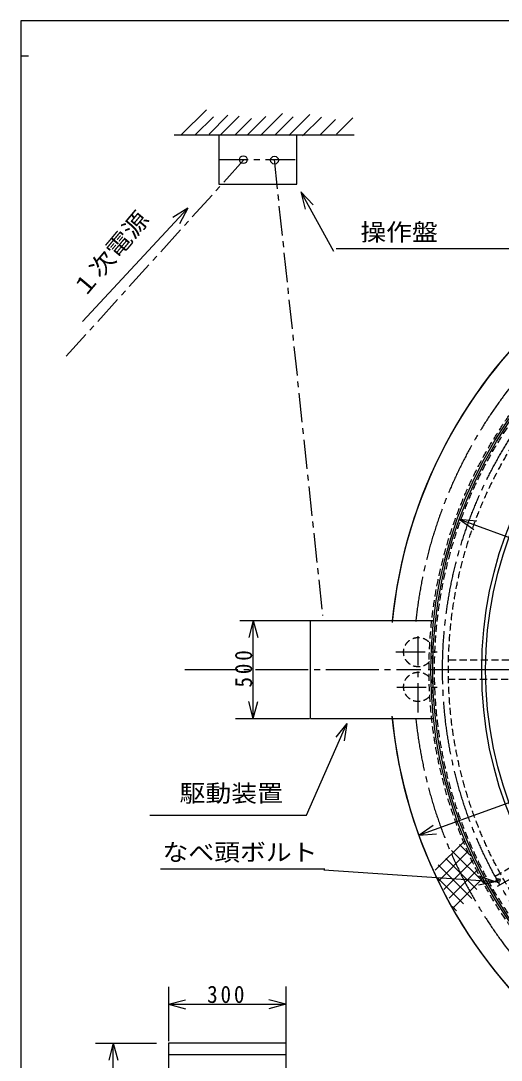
# Model space of a CAD drawing. Units: millimetres, scale not verified. Extents: x -5636 to 5974, y -4212 to 4128.
# Drawn here: x -5636 to -3182, y -1183 to 4128 of the extents above; entities that cross this region are included whole.
import ezdxf
from ezdxf.enums import TextEntityAlignment as Align

# ---------------------------------------------------------------- set-up
doc = ezdxf.new("R2010")
doc.units = ezdxf.units.MM
doc.header["$LTSCALE"] = 30
for name, pattern in [('CHAIN1', [8, 5, -1, 1, -1]), ('CHAIN2', [12, 9, -1, 1, -1]), ('DASHED1', [1.8, 1.2, -0.6])]:
    doc.linetypes.add(name, pattern=pattern)
doc.layers.add('0-0', color=7, linetype='Continuous')
doc.styles.add('ＭＳ ゴシック', font='')
doc.styles.get('ＭＳ ゴシック').set_extended_font_data('MS Gothic')

msp = doc.modelspace()

# ---------------------------------------------------------------- linework, layer by layer
at = {"layer": '0-0'}
for p, q in [((-5596.88, 3947.81), (-5636.25, 3947.81)), ((-4816.89, 3544.37), (-4687.78, 3673.47)), ((-4744.49, 3544.37), (-4651.59, 3637.28)), ((-4674.51, 3549.19), (-4577.98, 3645.72)), ((-4614.18, 3546.78), (-4521.27, 3639.69)), ((-4539.37, 3546.78), (-4457.32, 3628.83)), ((-4476.63, 3546.78), (-4384.92, 3638.48)), ((-4411.47, 3541.95), (-4299.25, 3654.17)), ((-4336.66, 3544.37), (-4243.75, 3637.28)), ((-4266.68, 3541.95), (-4159.29, 3649.34)), ((-4196.69, 3539.54), (-4100.16, 3636.07)), ((-4107.4, 3544.37), (-4027.77, 3624)), ((-4022.94, 3549.19), (-3939.68, 3632.45)), ((-3933.65, 3543.82), (-4853.09, 3543.82)), ((-4625.16, 3543.82), (-4625.16, 3293.82)), ((-4204.6, 3253.39), (-4039.17, 2950.11)), ((-4204.6, 3253.39), (-4142.52, 3188.23)), ((-4204.6, 3253.39), (-4183.42, 3165.92)), ((-4783.59, 3170.68), (-4859.81, 3122.82)), ((-4025.38, 2963.89), (-3005.25, 2963.89)), ((-3602.46, -33.83), (1039.62, 1655.75)), ((-3395.73, 1580.5), (832.89, 41.41)), ((-3395.73, 1580.5), (-3306.07, 1572.66)), ((-3395.73, 1580.5), (-3322.01, 1528.88)), ((-4516.67, 1063.35), (-3528.53, 1063.35)), ((-4448.51, 1064.34), (-4471.8, 977.41)), ((-4155.25, 563.35), (-4155.25, 1063.35)), ((-3527.72, 813.33), (-2311.7, 813.33)), ((-4448.51, 563.35), (-4471.8, 650.28)), ((-4448.51, 563.35), (-4425.21, 650.28)), ((-4538.51, 563.35), (-4161.55, 563.35)), ((-4155.25, 563.35), (-3527.18, 563.35)), ((-3970.24, 537.64), (-4026.64, 467.5)), ((-2173.72, 297.44), (-3202.12, -296.31)), ((-3602.46, -33.83), (-3528.74, 17.79)), ((-3602.46, -33.83), (-3512.8, -25.99)), ((-3366.55, -60.66), (-3518.47, -212.59)), ((-3395.17, -80.98), (-3336.61, -139.54)), ((-3349.74, -114.57), (-3500.98, -265.8)), ((-3464.57, -153.01), (-3306.29, -311.28)), ((-3435.14, -111.72), (-3259.05, -287.82)), ((-4082.82, -207.01), (-4923.05, -207.01)), ((-3210.07, -272.06), (-4088.24, -212.43)), ((-3503.88, -184.41), (-3331.08, -357.21)), ((-3326.66, -162.2), (-3475.11, -310.64)), ((-3303.59, -209.83), (-3448.12, -354.37)), ((-3505.38, -253.62), (-3374.36, -384.63)), ((-3279.39, -256.35), (-3427.84, -404.79)), ((-3210.07, -272.06), (-3295.22, -242.93)), ((-3210.68, -271.94), (-3184.88, -257.05)), ((-3210.07, -272.06), (-3298.38, -289.41)), ((-3431.36, -398.35), (-3409.72, -419.99)), ((-4881.31, -807.5), (-4881.31, -1085.11)), ((-4281.31, -807.32), (-4281.31, -1955.53)), ((-4881.31, -897.5), (-4794.38, -874.21)), ((-4881.31, -897.5), (-4281.31, -897.5)), ((-4881.31, -897.5), (-4794.38, -920.8)), ((-4281.31, -897.5), (-4368.24, -874.21)), ((-4281.31, -897.5), (-4368.24, -920.8)), ((-5253.9, -1095.53), (-4943.33, -1095.53)), ((-5163.9, -1095.53), (-5187.2, -1182.47)), ((-5163.9, -1955.53), (-5163.9, -1095.53)), ((-5163.9, -1095.53), (-5140.61, -1182.47)), ((-4281.31, -1155.53), (-4881.31, -1155.53))]:
    msp.add_line(p, q, dxfattribs=at)
at = {"layer": '0-0', "linetype": 'CHAIN1'}
for p, q in [((-4498.14, 3415.02), (-5415.28, 2401.76)), ((-4625.16, 3418.82), (-4225.16, 3418.82)), ((-4342.45, 3418.82), (-4094.31, 1089.06)), ((-3605.25, 593.74), (-3605.25, 1002.9)), ((-3719.65, 903.35), (-3504.3, 903.35)), ((-3714.39, 723.35), (-3509.68, 723.35))]:
    msp.add_line(p, q, dxfattribs=at)
at = {"layer": '0-0', "linetype": 'DASHED1'}
for p, q in [((-3448.05, 863.33), (-2311.7, 863.33)), ((-3452.24, 763.33), (-2311.7, 763.33)), ((-2198.72, 340.74), (-3227.12, -253.01))]:
    msp.add_line(p, q, dxfattribs=at)
at = {"layer": '0-0', "linetype": 'CHAIN2'}
for p, q in [((-4797.37, 813.35), (-3592.68, 813.35)), ((-3554.55, 813.35), (-2158.01, 813.35))]:
    msp.add_line(p, q, dxfattribs=at)
at = {"layer": '0-0'}
msp.add_lwpolyline([(-5636.25, -4212.19), (5973.75, -4212.19), (5973.75, 4127.81), (-5636.25, 4127.81)], close=True, dxfattribs=at)
for points in [[(-4625.16, 3293.82), (-4225.16, 3293.82), (-4225.16, 3543.82)], [(-5321.23, 2591.68), (-4783.59, 3170.68), (-4825.67, 3091.12)], [(-4448.51, 563.35), (-4448.51, 1064.34), (-4425.21, 977.41)], [(-4976.59, 68.93), (-4177.02, 68.93), (-3970.24, 537.64), (-3984.02, 448.7)], [(-4281.31, -1095.53), (-4881.31, -1095.53), (-4881.31, -1955.53)]]:
    msp.add_lwpolyline(points, dxfattribs=at)
for centre, radius in [((-4499.43, 3418.34), 20), ((-4339.86, 3415.56), 20), ((-1281.42, 810.96), 2260), ((-1281.42, 810.96), 2250), ((-1281.42, 810.96), 2000), ((-1281.42, 810.96), 1980), ((-3197.64, -265.18), 10)]:
    msp.add_circle(centre, radius, dxfattribs=at)
at = {"layer": '0-0', "linetype": 'DASHED1'}
for centre, radius in [((-1281.42, 810.96), 2269), ((-1281.42, 810.96), 2241), ((-1281.42, 810.96), 2170), ((-3605.25, 901.96), 75), ((-3605.25, 724.29), 75)]:
    msp.add_circle(centre, radius, dxfattribs=at)
at = {"layer": '0-0', "linetype": 'CHAIN2'}
msp.add_circle((-1281.42, 810.96), 2200, dxfattribs=at)
at = {"layer": '0-0'}
for radius, start, end in [(2470, 185.50512, 174.32196), (2469.57, 185.55494, 174.37671), (2470, 185.71459, 174.1802)]:
    msp.add_arc((-1281.42, 810.96), radius, start, end, dxfattribs=at)
at = {"layer": '0-0', "linetype": 'CHAIN2'}
msp.add_arc((-1281.42, 810.96), 2350, 186.05868, 173.93473, dxfattribs=at)

# ---------------------------------------------------------------- texts
at = {"layer": '0-0', "style": 'ＭＳ ゴシック', "width": 1.1}
msp.add_text('１次電源', height=87.98, rotation=50, dxfattribs=at).set_placement((-5293.65, 2688.18), align=Align.BOTTOM_LEFT)
for s, p in [('操作盤', (-3901.31, 2977.68)), ('駆動装置', (-4824.95, 110.28)), ('なべ頭ボルト', (-4912.21, -190.74))]:
    msp.add_text(s, height=87.98, dxfattribs=at).set_placement(p, align=Align.BOTTOM_LEFT)
at = {"layer": '0-0', "insert": (-4453.25, 720.98), "char_height": 87.98, "attachment_point": 7, "rotation": 90, "style": 'ＭＳ ゴシック'}
msp.add_mtext('\\T1.27;\\W0.9;500', dxfattribs=at)
at = {"layer": '0-0', "insert": (-4684.09, -891.88), "char_height": 87.98, "attachment_point": 7, "style": 'ＭＳ ゴシック'}
msp.add_mtext('\\T1.27;\\W0.9;300', dxfattribs=at)

doc.saveas('drawing.dxf')
